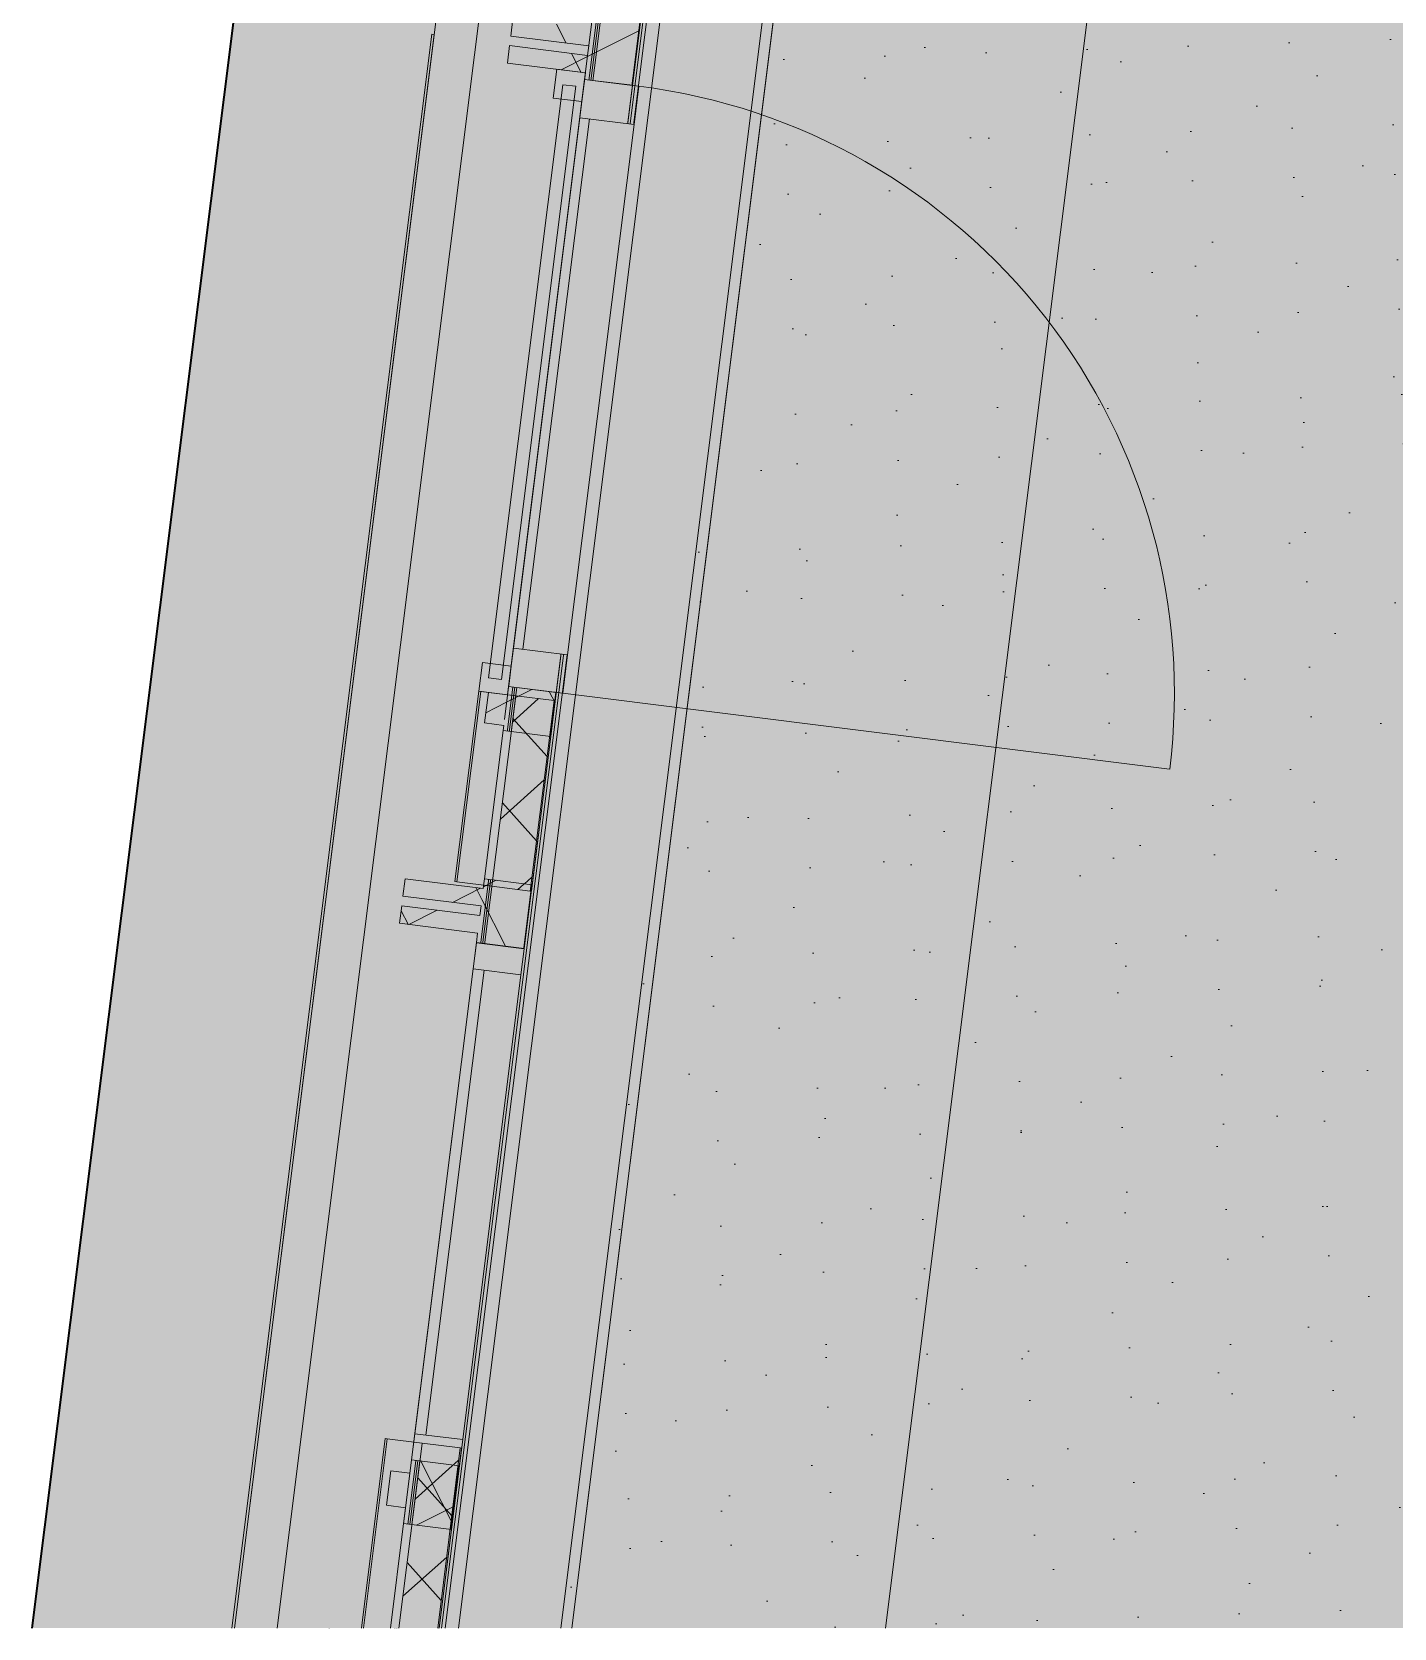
# Model space of a CAD drawing. Header units: metres. Extents: x 101 to 346, y 66 to 213.
# Drawn here: x 152.173 to 154.294, y 79.307 to 81.793 of the extents above; entities that cross this region are included whole.
import ezdxf

# ---------------------------------------------------------------- set-up
doc = ezdxf.new("R2010")
doc.units = ezdxf.units.M
doc.header["$MEASUREMENT"] = 0
for name, pattern in [('Punktlinie', [0.0035, 0, -0.0035]), ('Strichlinie_ eng', [0.0023, 0.0015, -0.0008]), ('Strichpunktlinie', [0.006703, 0.003528, -0.001764, 0, -0.001411]), ('Wipeout_Contour', [1, 0, -1])]:
    doc.linetypes.add(name, pattern=pattern)
for name, color, linetype in [('00  Raster', 7, 'Continuous'), ('10  Fassade', 7, 'Continuous'), ('10  Fassade_Deckschraffur', 7, 'Continuous'), ('10  Fassade_Schnittschraffur', 7, 'Continuous'), ('10  Wand Massiv_Deckschraffur', 7, 'Continuous'), ('10  Wand Massiv_Fenster', 7, 'Continuous'), ('20  Absturzsicherung', 7, 'Continuous'), ('Neubau_10  Treppen + Rampen', 7, 'Continuous'), ('Neubau_20  Boden Aufbauten', 7, 'Continuous'), ('Neubau_20  Boden Aufbauten_Deckschraffur', 7, 'Continuous'), ('Neubau_50  NUF - Raumstempel', 7, 'Continuous')]:
    doc.layers.add(name, color=color, linetype=linetype)
pattern_1 = [(41.86749, (13.479, 22.35165), (-0.06674101, 0.074469036), []), (131.86749, (13.479, 22.35165), (0.074469036, 0.06674101), [])]
pattern_2 = [(26.86749, (13.479, 22.35165), (-0.05423143, 0.10704649), []), (116.86749, (13.479, 22.35165), (0.10704649, 0.05423143), [])]

msp = doc.modelspace()

# ---------------------------------------------------------------- hatches: boundary and pattern name
at = {"layer": '10  Wand Massiv_Deckschraffur', "linetype": 'Continuous', "lineweight": 0, "true_color": 0xffffff}
msp.add_hatch(color=7, dxfattribs=at).paths.add_polyline_path([(153.3424, 84.9468), (152.6355, 79.3072), (153.0134, 79.3072), (153.7144, 84.9002)])

# ---------------------------------------------------------------- linework, layer by layer
at = {"layer": '10  Wand Massiv_Fenster', "color": 7, "linetype": 'Continuous', "lineweight": 18, "ltscale": 1000}
for p, q in [((152.6355, 79.3072), (153.3424, 84.9468)), ((153.0134, 79.3072), (153.7144, 84.9002))]:
    msp.add_line(p, q, dxfattribs=at)

# ---------------------------------------------------------------- next in the draw order: wipeouts: each hides what was drawn before it
at = {"color": 254, "linetype": 'Wipeout_Contour', "lineweight": 0, "ltscale": 695.032468}
msp.add_wipeout([(152.8163, 79.3072), (153.0133, 79.3072), (153.6589, 84.4578), (153.4649, 84.4821)], dxfattribs=at).dxf.layer = '10  Fassade_Deckschraffur'

# ---------------------------------------------------------------- next in the draw order: linework, layer by layer
at = {"layer": '00  Raster', "color": 7, "linetype": 'Strichpunktlinie', "lineweight": 13, "ltscale": 1000}
msp.add_line((153.5022, 79.3072), (156.8072, 105.674), dxfattribs=at)

# ---------------------------------------------------------------- next in the draw order: wipeouts: each hides what was drawn before it
at = {"color": 254, "linetype": 'Wipeout_Contour', "lineweight": 0, "ltscale": 693.709126}
msp.add_wipeout([(152.4883, 79.3072), (152.5549, 79.3072), (153.2076, 84.5144), (153.142, 84.5226)], dxfattribs=at).dxf.layer = '10  Fassade_Deckschraffur'

# ---------------------------------------------------------------- next in the draw order: wipeouts: each hides what was drawn before it
at = {"color": 254, "linetype": 'Wipeout_Contour', "lineweight": 0, "ltscale": 1393.844934}
msp.add_wipeout([(153.2076, 84.5144), (152.5549, 79.3072), (152.7381, 79.3072), (153.3879, 84.4918), (153.3405, 84.4977), (153.3386, 84.4829), (153.3347, 84.4834), (153.3365, 84.4982)], dxfattribs=at).dxf.layer = '10  Fassade_Deckschraffur'

# ---------------------------------------------------------------- next in the draw order: wipeouts: each hides what was drawn before it
at = {"color": 254, "linetype": 'Wipeout_Contour', "lineweight": 0, "ltscale": 694.449408}
msp.add_wipeout([(152.7381, 79.3072), (152.7411, 79.3072), (153.3909, 84.4914), (153.3879, 84.4918)], dxfattribs=at).dxf.layer = '10  Fassade_Deckschraffur'

# ---------------------------------------------------------------- next in the draw order: linework, layer by layer
at = {"layer": '10  Fassade', "color": 7, "linetype": 'Continuous', "lineweight": 13, "ltscale": 1000}
msp.add_line((152.7316, 79.5521), (152.7249, 79.4985), dxfattribs=at)
at = {"layer": '10  Fassade', "color": 7, "linetype": 'Strichlinie_ eng', "lineweight": 13, "ltscale": 1000, "flags": 128}
msp.add_lwpolyline([(152.7249, 79.4985), (152.7316, 79.5521)], dxfattribs=at)

# ---------------------------------------------------------------- next in the draw order: wipeouts: each hides what was drawn before it
at = {"color": 254, "linetype": 'Wipeout_Contour', "lineweight": 0, "ltscale": 694.681583}
msp.add_wipeout([(152.8058, 79.3072), (152.8108, 79.3072), (153.4596, 84.4828), (153.4546, 84.4834)], dxfattribs=at).dxf.layer = '10  Fassade_Deckschraffur'

# ---------------------------------------------------------------- next in the draw order: wipeouts: each hides what was drawn before it
at = {"color": 254, "linetype": 'Wipeout_Contour', "lineweight": 0, "ltscale": 694.566037}
msp.add_wipeout([(153.3941, 84.491), (152.7443, 79.3072), (152.8058, 79.3072), (153.4546, 84.4834)], dxfattribs=at).dxf.layer = '10  Fassade_Deckschraffur'

# ---------------------------------------------------------------- next in the draw order: linework, layer by layer
at = {"layer": '10  Fassade', "color": 7, "linetype": 'Continuous', "lineweight": 13, "ltscale": 1000}
for p, q in [((152.754, 80.4744), (152.7506, 80.4472)), ((152.7488, 80.4323), (152.7453, 80.405)), ((152.7547, 79.4947), (152.7249, 79.4985))]:
    msp.add_line(p, q, dxfattribs=at)
at = {"layer": '10  Fassade', "color": 7, "linetype": 'Strichlinie_ eng', "lineweight": 13, "ltscale": 1000, "flags": 128}
for points in [[(152.7506, 80.4472), (152.754, 80.4744)], [(152.7453, 80.405), (152.7488, 80.4323)], [(152.7316, 79.5521), (152.7614, 79.5483)], [(152.7547, 79.4947), (152.7249, 79.4985)]]:
    msp.add_lwpolyline(points, dxfattribs=at)

# ---------------------------------------------------------------- next in the draw order: wipeouts: each hides what was drawn before it
at = {"color": 254, "linetype": 'Wipeout_Contour', "lineweight": 0, "ltscale": 694.69928}
msp.add_wipeout([(153.4596, 84.4828), (152.8108, 79.3072), (152.8163, 79.3072), (153.4649, 84.4821)], dxfattribs=at).dxf.layer = '10  Fassade_Deckschraffur'

# ---------------------------------------------------------------- next in the draw order: hatches: boundary and pattern name
at = {"layer": '10  Fassade_Schnittschraffur', "linetype": 'Continuous', "lineweight": 0, "true_color": 0xffffff}
for points in [[(153.0435, 81.7987), (152.9219, 81.814), (152.9185, 81.7867), (153.0401, 81.7714)], [(152.7453, 80.405), (152.8669, 80.3897), (152.8703, 80.417), (152.7488, 80.4323)]]:
    msp.add_hatch(color=7, dxfattribs=at).paths.add_polyline_path(points)
at = {"layer": '10  Fassade_Schnittschraffur', "linetype": 'Continuous', "lineweight": 13, "true_color": 0x000100}
h = msp.add_hatch(dxfattribs=at)
h.set_pattern_fill('Dämmung__hart_1_0008', color=98, style=0, pattern_type=2)
h.set_pattern_definition(pattern_2)
h.paths.add_polyline_path([(153.0435, 81.7987), (152.9219, 81.814), (152.9185, 81.7867), (153.0401, 81.7714)])
h = msp.add_hatch(dxfattribs=at)
h.set_pattern_fill('Dämmung__hart_1_0008', color=98, style=0, pattern_type=2)
h.set_pattern_definition(pattern_2)
h.paths.add_polyline_path([(152.7453, 80.405), (152.8669, 80.3897), (152.8703, 80.417), (152.7488, 80.4323)])
at = {"layer": 'Neubau_20  Boden Aufbauten_Deckschraffur', "linetype": 'Continuous', "lineweight": 50, "true_color": 0xefefef}
msp.add_hatch(color=7, dxfattribs=at).paths.add_polyline_path([(152.9965, 79.3072), (158.7328, 79.3072), (159.1776, 82.8562), (159.1776, 84.8408), (154.6054, 84.8619), (154.6054, 84.8769), (153.6946, 84.8769), (153.1356, 80.4166)])
at = {"layer": 'Neubau_20  Boden Aufbauten_Deckschraffur', "linetype": 'Continuous', "lineweight": 18, "true_color": 0x9f9f9f}
h = msp.add_hatch(dxfattribs=at)
h.set_pattern_fill('Mörtel_0008', color=253, style=0, pattern_type=2)
h.set_pattern_definition([(26.86749, (13.58792, 22.68427), (-0.07117876, 0.14049852), [0, -0.105, 0, -0.1575]), (91.86749, (13.92054, 22.57534), (0.15741635, 0.00513262), [0, -0.077, 0, -0.133])])
h.paths.add_polyline_path([(152.9965, 79.3072), (158.7328, 79.3072), (159.1776, 82.8562), (159.1776, 84.8408), (154.6054, 84.8619), (154.6054, 84.8769), (153.6946, 84.8769), (153.1356, 80.4166)])

# ---------------------------------------------------------------- next in the draw order: linework, layer by layer
at = {"layer": '10  Fassade', "color": 7, "linetype": 'Strichpunktlinie', "lineweight": 13, "ltscale": 1000}
msp.add_line((152.837, 79.3072), (153.4854, 84.4796), dxfattribs=at)
at = {"layer": '10  Fassade', "color": 7, "linetype": 'Continuous', "lineweight": 13, "ltscale": 1000}
for p, q in [((152.9219, 81.814), (152.9185, 81.7867)), ((153.0401, 81.7714), (152.9185, 81.7867)), ((152.9167, 81.7718), (152.9132, 81.7445)), ((153.0382, 81.7565), (152.9167, 81.7718)), ((152.8722, 80.4319), (152.7506, 80.4472)), ((152.8703, 80.417), (152.7488, 80.4323)), ((152.8722, 80.4319), (152.8703, 80.417)), ((152.8669, 80.3897), (152.7453, 80.405))]:
    msp.add_line(p, q, dxfattribs=at)
at = {"layer": '10  Fassade', "color": 7, "linetype": 'Continuous', "lineweight": 13, "ltscale": 1000, "flags": 128}
for points in [[(152.4883, 79.3072), (153.142, 84.5226)], [(152.5549, 79.3072), (153.2076, 84.5144)], [(152.7381, 79.3072), (153.3879, 84.4918)], [(152.7411, 79.3072), (153.3909, 84.4914)], [(152.7443, 79.3072), (153.3941, 84.491)], [(152.8058, 79.3072), (153.4546, 84.4834)], [(152.8108, 79.3072), (153.4596, 84.4828)], [(152.8163, 79.3072), (153.4649, 84.4821)], [(153.0133, 79.3072), (153.6589, 84.4578)], [(153.0401, 81.7714), (153.0391, 81.764), (153.0382, 81.7565)]]:
    msp.add_lwpolyline(points, dxfattribs=at)
at = {"layer": '10  Fassade', "color": 7, "linetype": 'Strichlinie_ eng', "lineweight": 13, "ltscale": 1000, "flags": 128}
for points in [[(153.3812, 84.4927), (153.2465, 83.4185), (153.207, 83.1035), (153.0936, 82.1986), (153.0391, 81.764), (152.9107, 80.7395), (152.8712, 80.4245), (152.7578, 79.5196), (152.7312, 79.3072)], [(153.4556, 84.4833), (153.321, 83.4092), (153.2815, 83.0942), (153.168, 82.1893), (153.1136, 81.7547), (152.9851, 80.7302), (152.9457, 80.4151), (152.8322, 79.5102), (152.8068, 79.3072)], [(152.9185, 81.7867), (152.9219, 81.814)], [(153.0401, 81.7714), (152.9185, 81.7867)], [(152.9132, 81.7445), (152.9167, 81.7718)], [(152.9167, 81.7718), (153.0382, 81.7565)], [(153.0348, 81.7293), (152.9132, 81.7445)], [(152.8777, 80.7169), (152.8836, 80.7646)], [(152.8836, 80.7646), (152.9134, 80.7608)], [(152.9074, 80.7132), (152.8777, 80.7169)], [(152.754, 80.4744), (152.8756, 80.4592)], [(152.8722, 80.4319), (152.7506, 80.4472)], [(152.7488, 80.4323), (152.8703, 80.417)], [(152.8669, 80.3897), (152.7453, 80.405)]]:
    msp.add_lwpolyline(points, dxfattribs=at)
at = {"layer": 'Neubau_20  Boden Aufbauten', "color": 7, "linetype": 'Continuous', "lineweight": 13, "ltscale": 1000, "flags": 128}
msp.add_lwpolyline([(159.1776, 84.8408), (154.6054, 84.8619), (154.6054, 84.8769), (153.6946, 84.8769), (153.1356, 80.4166), (152.9965, 79.3072)], dxfattribs=at)

# ---------------------------------------------------------------- next in the draw order: wipeouts: each hides what was drawn before it
at = {"color": 254, "linetype": 'Wipeout_Contour', "lineweight": 0, "ltscale": 692.972317}
msp.add_wipeout([(153.0335, 81.7193), (152.915, 80.7737), (152.9894, 80.7644), (153.108, 81.71)], dxfattribs=at).dxf.layer = '10  Fassade_Deckschraffur'
at = {"color": 254, "linetype": 'Wipeout_Contour', "lineweight": 0, "ltscale": 691.450585}
msp.add_wipeout([(152.9064, 80.7053), (152.8775, 80.4741), (152.9519, 80.4648), (152.9809, 80.6959)], dxfattribs=at).dxf.layer = '10  Fassade_Deckschraffur'
at = {"color": 254, "linetype": 'Wipeout_Contour', "lineweight": 0, "ltscale": 690.029442}
msp.add_wipeout([(152.865, 80.3749), (152.764, 79.5692), (152.8384, 79.5598), (152.9394, 80.3655)], dxfattribs=at).dxf.layer = '10  Fassade_Deckschraffur'
at = {"color": 254, "linetype": 'Wipeout_Contour', "lineweight": 0, "ltscale": 688.657518}
msp.add_wipeout([(152.7312, 79.3072), (152.8068, 79.3072), (152.826, 79.4606), (152.7516, 79.4699)], dxfattribs=at).dxf.layer = '10  Fassade_Deckschraffur'

# ---------------------------------------------------------------- next in the draw order: hatches: boundary and pattern name
at = {"layer": '10  Fassade', "linetype": 'Continuous', "lineweight": 0, "true_color": 0xffffff}
for points in [[(152.8316, 80.4698), (152.8345, 80.4694), (152.8717, 80.7661), (152.8688, 80.7664)], [(152.9486, 80.4551), (152.9506, 80.4548), (152.9878, 80.7515), (152.9858, 80.7518)], [(152.6858, 79.3072), (152.6889, 79.3072), (152.7258, 79.6022), (152.7229, 79.6025)], [(152.8048, 79.3072), (152.8068, 79.3072), (152.8419, 79.5876), (152.8399, 79.5879)]]:
    msp.add_hatch(color=7, dxfattribs=at).paths.add_polyline_path(points)
at = {"layer": '10  Fassade', "linetype": 'Continuous', "lineweight": 13, "true_color": 0x000100}
h = msp.add_hatch(dxfattribs=at)
h.set_pattern_fill('Dämmung__hart_2_0008', color=98, style=0, pattern_type=2)
h.set_pattern_definition(pattern_1)
h.paths.add_polyline_path([(152.8891, 80.4625), (152.9486, 80.4551), (152.9858, 80.7518), (152.9263, 80.7592)])
h = msp.add_hatch(dxfattribs=at)
h.set_pattern_fill('Dämmung__hart_2_0008', color=98, style=0, pattern_type=2)
h.set_pattern_definition(pattern_1)
h.paths.add_polyline_path([(152.7443, 79.3072), (152.8048, 79.3072), (152.8399, 79.5879), (152.7804, 79.5953)])
at = {"layer": '10  Fassade_Schnittschraffur', "linetype": 'Continuous', "lineweight": 0, "true_color": 0xffffff}
for points in [[(153.0401, 81.7714), (153.0391, 81.764), (153.0382, 81.7565), (153.0348, 81.7293), (153.0335, 81.7193), (153.108, 81.71), (153.1198, 81.8043), (153.0454, 81.8136)], [(152.9132, 81.7445), (153.0348, 81.7293), (153.0382, 81.7565), (152.9167, 81.7718)], [(153.108, 81.71), (153.0335, 81.7193), (153.1079, 81.7098)], [(152.915, 80.7737), (152.9134, 80.7608), (152.9074, 80.7132), (152.9064, 80.7053), (152.9809, 80.6959), (152.9894, 80.7644)], [(152.9895, 80.7646), (152.915, 80.7739), (152.9894, 80.7644)], [(152.9134, 80.7608), (152.8836, 80.7646), (152.8777, 80.7169), (152.9074, 80.7132)], [(152.754, 80.4744), (152.7506, 80.4472), (152.8722, 80.4319), (152.8756, 80.4592)], [(152.8775, 80.4741), (152.8756, 80.4592), (152.8722, 80.4319), (152.8703, 80.417), (152.8669, 80.3897), (152.865, 80.3749), (152.9394, 80.3655), (152.9519, 80.4648)], [(152.9394, 80.3655), (152.865, 80.3749), (152.9394, 80.3653)], [(152.7316, 79.5521), (152.7249, 79.4985), (152.7547, 79.4947), (152.7614, 79.5483)], [(152.764, 79.5692), (152.7614, 79.5483), (152.7547, 79.4947), (152.7516, 79.4699), (152.826, 79.4606), (152.8384, 79.5598)], [(152.8385, 79.56), (152.7641, 79.5694), (152.8384, 79.5598)]]:
    msp.add_hatch(color=7, dxfattribs=at).paths.add_polyline_path(points)
at = {"layer": '10  Fassade_Schnittschraffur', "linetype": 'Continuous', "lineweight": 13, "true_color": 0x000100}
h = msp.add_hatch(dxfattribs=at)
h.set_pattern_fill('Dämmung__hart_1_0008', color=98, style=0, pattern_type=2)
h.set_pattern_definition(pattern_2)
h.paths.add_polyline_path([(153.0401, 81.7714), (153.0391, 81.764), (153.0382, 81.7565), (153.0348, 81.7293), (153.0335, 81.7193), (153.108, 81.71), (153.1198, 81.8043), (153.0454, 81.8136)])
h = msp.add_hatch(dxfattribs=at)
h.set_pattern_fill('Dämmung__hart_1_0008', color=98, style=0, pattern_type=2)
h.set_pattern_definition(pattern_2)
h.paths.add_polyline_path([(152.9132, 81.7445), (153.0348, 81.7293), (153.0382, 81.7565), (152.9167, 81.7718)])
h = msp.add_hatch(dxfattribs=at)
h.set_pattern_fill('Dämmung__hart_1_0008', color=98, style=0, pattern_type=2)
h.set_pattern_definition(pattern_2)
h.paths.add_polyline_path([(152.915, 80.7737), (152.9134, 80.7608), (152.9074, 80.7132), (152.9064, 80.7053), (152.9809, 80.6959), (152.9894, 80.7644)])
h = msp.add_hatch(dxfattribs=at)
h.set_pattern_fill('Dämmung__hart_1_0008', color=98, style=0, pattern_type=2)
h.set_pattern_definition(pattern_2)
h.paths.add_polyline_path([(152.9134, 80.7608), (152.8836, 80.7646), (152.8777, 80.7169), (152.9074, 80.7132)])
h = msp.add_hatch(dxfattribs=at)
h.set_pattern_fill('Dämmung__hart_1_0008', color=98, style=0, pattern_type=2)
h.set_pattern_definition(pattern_2)
h.paths.add_polyline_path([(152.754, 80.4744), (152.7506, 80.4472), (152.8722, 80.4319), (152.8756, 80.4592)])
h = msp.add_hatch(dxfattribs=at)
h.set_pattern_fill('Dämmung__hart_1_0008', color=98, style=0, pattern_type=2)
h.set_pattern_definition(pattern_2)
h.paths.add_polyline_path([(152.8775, 80.4741), (152.8756, 80.4592), (152.8722, 80.4319), (152.8703, 80.417), (152.8669, 80.3897), (152.865, 80.3749), (152.9394, 80.3655), (152.9519, 80.4648)])
h = msp.add_hatch(dxfattribs=at)
h.set_pattern_fill('Dämmung__hart_1_0008', color=98, style=0, pattern_type=2)
h.set_pattern_definition(pattern_2)
h.paths.add_polyline_path([(152.7316, 79.5521), (152.7249, 79.4985), (152.7547, 79.4947), (152.7614, 79.5483)])
h = msp.add_hatch(dxfattribs=at)
h.set_pattern_fill('Dämmung__hart_1_0008', color=98, style=0, pattern_type=2)
h.set_pattern_definition(pattern_2)
h.paths.add_polyline_path([(152.764, 79.5692), (152.7614, 79.5483), (152.7547, 79.4947), (152.7516, 79.4699), (152.826, 79.4606), (152.8384, 79.5598)])
at = {"layer": '20  Absturzsicherung', "linetype": 'Continuous', "lineweight": 0, "true_color": 0xffffff}
msp.add_hatch(color=7, dxfattribs=at).paths.add_polyline_path([(152.9845, 81.6902), (153.0292, 81.6846), (153.0348, 81.7293), (152.9901, 81.7349)])

# ---------------------------------------------------------------- next in the draw order: linework, layer by layer
at = {"layer": '10  Fassade', "color": 7, "linetype": 'Continuous', "lineweight": 13, "ltscale": 1000}
for p, q in [((153.1198, 81.8043), (153.108, 81.71)), ((153.0348, 81.7293), (152.9132, 81.7445)), ((153.0348, 81.7293), (153.0335, 81.7193)), ((153.108, 81.71), (153.0335, 81.7193)), ((152.915, 80.7737), (152.9134, 80.7608)), ((152.9894, 80.7644), (152.915, 80.7737)), ((152.8836, 80.7646), (152.8777, 80.7169)), ((152.9134, 80.7608), (152.8836, 80.7646)), ((152.9894, 80.7644), (152.9809, 80.6959)), ((152.9994, 80.7634), (153.9446, 80.6449)), ((152.9074, 80.7132), (152.8777, 80.7169)), ((152.9074, 80.7132), (152.9064, 80.7053)), ((152.9809, 80.6959), (152.9064, 80.7053)), ((152.8756, 80.4592), (152.754, 80.4744)), ((152.8775, 80.4741), (152.8756, 80.4592)), ((152.9519, 80.4648), (152.8775, 80.4741)), ((152.9519, 80.4648), (152.9394, 80.3655)), ((152.8669, 80.3897), (152.865, 80.3749)), ((152.9394, 80.3655), (152.865, 80.3749)), ((152.7614, 79.5483), (152.7316, 79.5521)), ((152.764, 79.5692), (152.7614, 79.5483)), ((152.8384, 79.5598), (152.764, 79.5692)), ((152.8384, 79.5598), (152.826, 79.4606)), ((152.7547, 79.4947), (152.7516, 79.4699)), ((152.826, 79.4606), (152.7516, 79.4699))]:
    msp.add_line(p, q, dxfattribs=at)
at = {"layer": '10  Fassade', "color": 7, "linetype": 'Continuous', "lineweight": 13, "ltscale": 1000, "flags": 128}
for points in [[(153.0335, 81.7193), (152.915, 80.7737)], [(153.108, 81.71), (152.9894, 80.7644)], [(152.9064, 80.7053), (152.8775, 80.4741)], [(152.9809, 80.6959), (152.9519, 80.4648)], [(152.865, 80.3749), (152.764, 79.5692)], [(152.9394, 80.3655), (152.8384, 79.5598)], [(152.6858, 79.3072), (152.7229, 79.6025), (152.7258, 79.6022), (152.6889, 79.3072)], [(152.6889, 79.3072), (152.7258, 79.6022), (152.7804, 79.5953), (152.7443, 79.3072)], [(152.7443, 79.3072), (152.7804, 79.5953), (152.8399, 79.5879), (152.8048, 79.3072)], [(152.8048, 79.3072), (152.8399, 79.5879), (152.8419, 79.5876), (152.8068, 79.3072)], [(152.7516, 79.4699), (152.7312, 79.3072)], [(152.826, 79.4606), (152.8068, 79.3072)]]:
    msp.add_lwpolyline(points, dxfattribs=at)
for points in [[(153.0335, 81.7193), (153.1079, 81.7098)], [(152.9894, 80.7644), (152.915, 80.7739)], [(152.8316, 80.4698), (152.8688, 80.7664), (152.8717, 80.7661), (152.8345, 80.4694)], [(152.8345, 80.4694), (152.8717, 80.7661), (152.9263, 80.7592), (152.8891, 80.4625)], [(152.8891, 80.4625), (152.9263, 80.7592), (152.9858, 80.7518), (152.9486, 80.4551)], [(152.9486, 80.4551), (152.9858, 80.7518), (152.9878, 80.7515), (152.9506, 80.4548)], [(152.865, 80.3749), (152.9394, 80.3653)], [(152.8384, 79.5598), (152.7641, 79.5694)]]:
    msp.add_lwpolyline(points, close=True, dxfattribs=at)
at = {"layer": '20  Absturzsicherung', "color": 7, "linetype": 'Continuous', "lineweight": 18, "ltscale": 1000, "flags": 128}
msp.add_lwpolyline([(152.9845, 81.6902), (153.0292, 81.6846), (153.0348, 81.7293), (152.9901, 81.7349)], close=True, dxfattribs=at)

# ---------------------------------------------------------------- next in the draw order: wipeouts: each hides what was drawn before it
at = {"color": 254, "linetype": 'Wipeout_Contour', "lineweight": 0, "ltscale": 690.029156}
msp.add_wipeout([(152.7692, 79.61), (152.8436, 79.6007), (152.9343, 80.3247), (152.8599, 80.334)], dxfattribs=at).dxf.layer = '10  Fassade_Deckschraffur'
at = {"color": 254, "linetype": 'Wipeout_Contour', "lineweight": 0, "ltscale": 692.988042}
msp.add_wipeout([(152.9225, 80.8335), (153.0068, 80.8229), (153.1104, 81.649), (153.0261, 81.6596)], dxfattribs=at).dxf.layer = '10  Fassade_Schnittschraffur'

# ---------------------------------------------------------------- next in the draw order: hatches: boundary and pattern name
at = {"layer": '10  Fassade_Schnittschraffur', "linetype": 'Continuous', "lineweight": 0, "true_color": 0xffffff}
for points in [[(153.0261, 81.6596), (153.1104, 81.649), (153.1179, 81.7086), (153.0335, 81.7191)], [(152.915, 80.7739), (152.9994, 80.7634), (153.0068, 80.8229), (152.9225, 80.8335)], [(152.865, 80.3747), (152.8599, 80.334), (152.9343, 80.3247), (152.9394, 80.3653)], [(152.8385, 79.56), (152.8436, 79.6007), (152.7692, 79.61), (152.7641, 79.5694)]]:
    msp.add_hatch(color=7, dxfattribs=at).paths.add_polyline_path(points)
at = {"layer": '20  Absturzsicherung', "linetype": 'Continuous', "lineweight": 0, "true_color": 0xffffff}
for points in [[(152.884, 80.7872), (152.9038, 80.7847), (153.0196, 81.7085), (152.9997, 81.711)], [(152.8688, 80.7664), (152.9134, 80.7608), (152.919, 80.8055), (152.8743, 80.8111)]]:
    msp.add_hatch(color=7, dxfattribs=at).paths.add_polyline_path(points)

# ---------------------------------------------------------------- next in the draw order: linework, layer by layer
at = {"layer": '10  Fassade', "color": 7, "linetype": 'Continuous', "lineweight": 13, "ltscale": 1000}
for p, q in [((152.9225, 80.8335), (153.0261, 81.6596)), ((152.9374, 80.8316), (153.0409, 81.6577)), ((153.0068, 80.8229), (153.1104, 81.649)), ((152.8599, 80.334), (152.7692, 79.61)), ((152.786, 79.6079), (152.8768, 80.3319)), ((152.8436, 79.6007), (152.9343, 80.3247))]:
    msp.add_line(p, q, dxfattribs=at)
at = {"layer": '10  Fassade', "color": 7, "linetype": 'Continuous', "lineweight": 13, "ltscale": 1000, "flags": 128}
for points in [[(153.0261, 81.6596), (153.0335, 81.7191), (153.1179, 81.7086), (153.1104, 81.649)], [(152.9225, 80.8335), (153.0261, 81.6596), (153.1104, 81.649), (153.0068, 80.8229)], [(152.915, 80.7739), (152.9225, 80.8335), (153.0068, 80.8229), (152.9994, 80.7634)], [(152.865, 80.3747), (152.8599, 80.334), (152.9343, 80.3247), (152.9394, 80.3653)], [(152.8385, 79.56), (152.8436, 79.6007), (152.7692, 79.61), (152.7641, 79.5694)]]:
    msp.add_lwpolyline(points, close=True, dxfattribs=at)
at = {"layer": '10  Fassade', "color": 7, "linetype": 'Continuous', "lineweight": 13, "ltscale": 1000}
msp.add_arc((152.9994, 80.7634), 0.9526, 352.8554, 82.8554, dxfattribs=at)
at = {"layer": '20  Absturzsicherung', "color": 7, "linetype": 'Continuous', "lineweight": 18, "ltscale": 1000, "flags": 128}
for points in [[(152.884, 80.7872), (152.9038, 80.7847), (153.0196, 81.7085), (152.9997, 81.711)], [(152.8688, 80.7664), (152.9134, 80.7608), (152.919, 80.8055), (152.8743, 80.8111)]]:
    msp.add_lwpolyline(points, close=True, dxfattribs=at)
at = {"layer": 'Neubau_50  NUF - Raumstempel', "color": 7, "linetype": 'Punktlinie', "lineweight": 13, "ltscale": 1000, "flags": 128}
msp.add_lwpolyline([(153.0134, 79.3072), (153.7097, 84.8619), (159.0704, 84.8619), (159.0704, 93.7619), (159.0704, 94.4719), (159.0704, 94.7022), (154.3629, 94.7022), (154.3629, 99.2619), (154.5704, 99.2619), (154.5704, 99.6919), (154.2804, 99.6919), (154.2804, 99.9619), (159.1776, 99.9619)], dxfattribs=at)

# ---------------------------------------------------------------- next in the draw order: wipeouts: each hides what was drawn before it
at = {"color": 254, "linetype": 'Wipeout_Contour', "lineweight": 0, "ltscale": 690.379886}
msp.add_wipeout([(152.7954, 81.7895), (152.4843, 79.3072), (152.4883, 79.3072), (152.7994, 81.789)], dxfattribs=at).dxf.layer = '10  Fassade_Deckschraffur'

# ---------------------------------------------------------------- next in the draw order: hatches: boundary and pattern name
at = {"layer": 'Neubau_10  Treppen + Rampen', "linetype": 'Continuous', "lineweight": 0, "true_color": 0x8f8f8f}
msp.add_hatch(color=252, dxfattribs=at).paths.add_polyline_path([(152.1727, 79.3072), (159.1776, 79.3072), (159.1776, 100.4829), (154.3554, 100.4829), (154.3554, 84.8619), (152.869, 84.8619)])

# ---------------------------------------------------------------- next in the draw order: linework, layer by layer
at = {"layer": '10  Fassade', "color": 7, "linetype": 'Continuous', "lineweight": 18, "ltscale": 1000, "flags": 128}
for points in [[(152.4843, 79.3072), (152.7954, 81.7895)], [(152.4883, 79.3072), (152.7994, 81.789)], [(152.7954, 81.7895), (152.7994, 81.789)]]:
    msp.add_lwpolyline(points, dxfattribs=at)
at = {"layer": 'Neubau_10  Treppen + Rampen', "color": 8, "linetype": 'Continuous', "lineweight": 35, "ltscale": 1000, "flags": 128}
msp.add_lwpolyline([(159.1776, 100.4829), (154.3554, 100.4829), (154.3554, 84.8619), (152.869, 84.8619), (152.1727, 79.3072)], dxfattribs=at)

doc.saveas('drawing.dxf')
